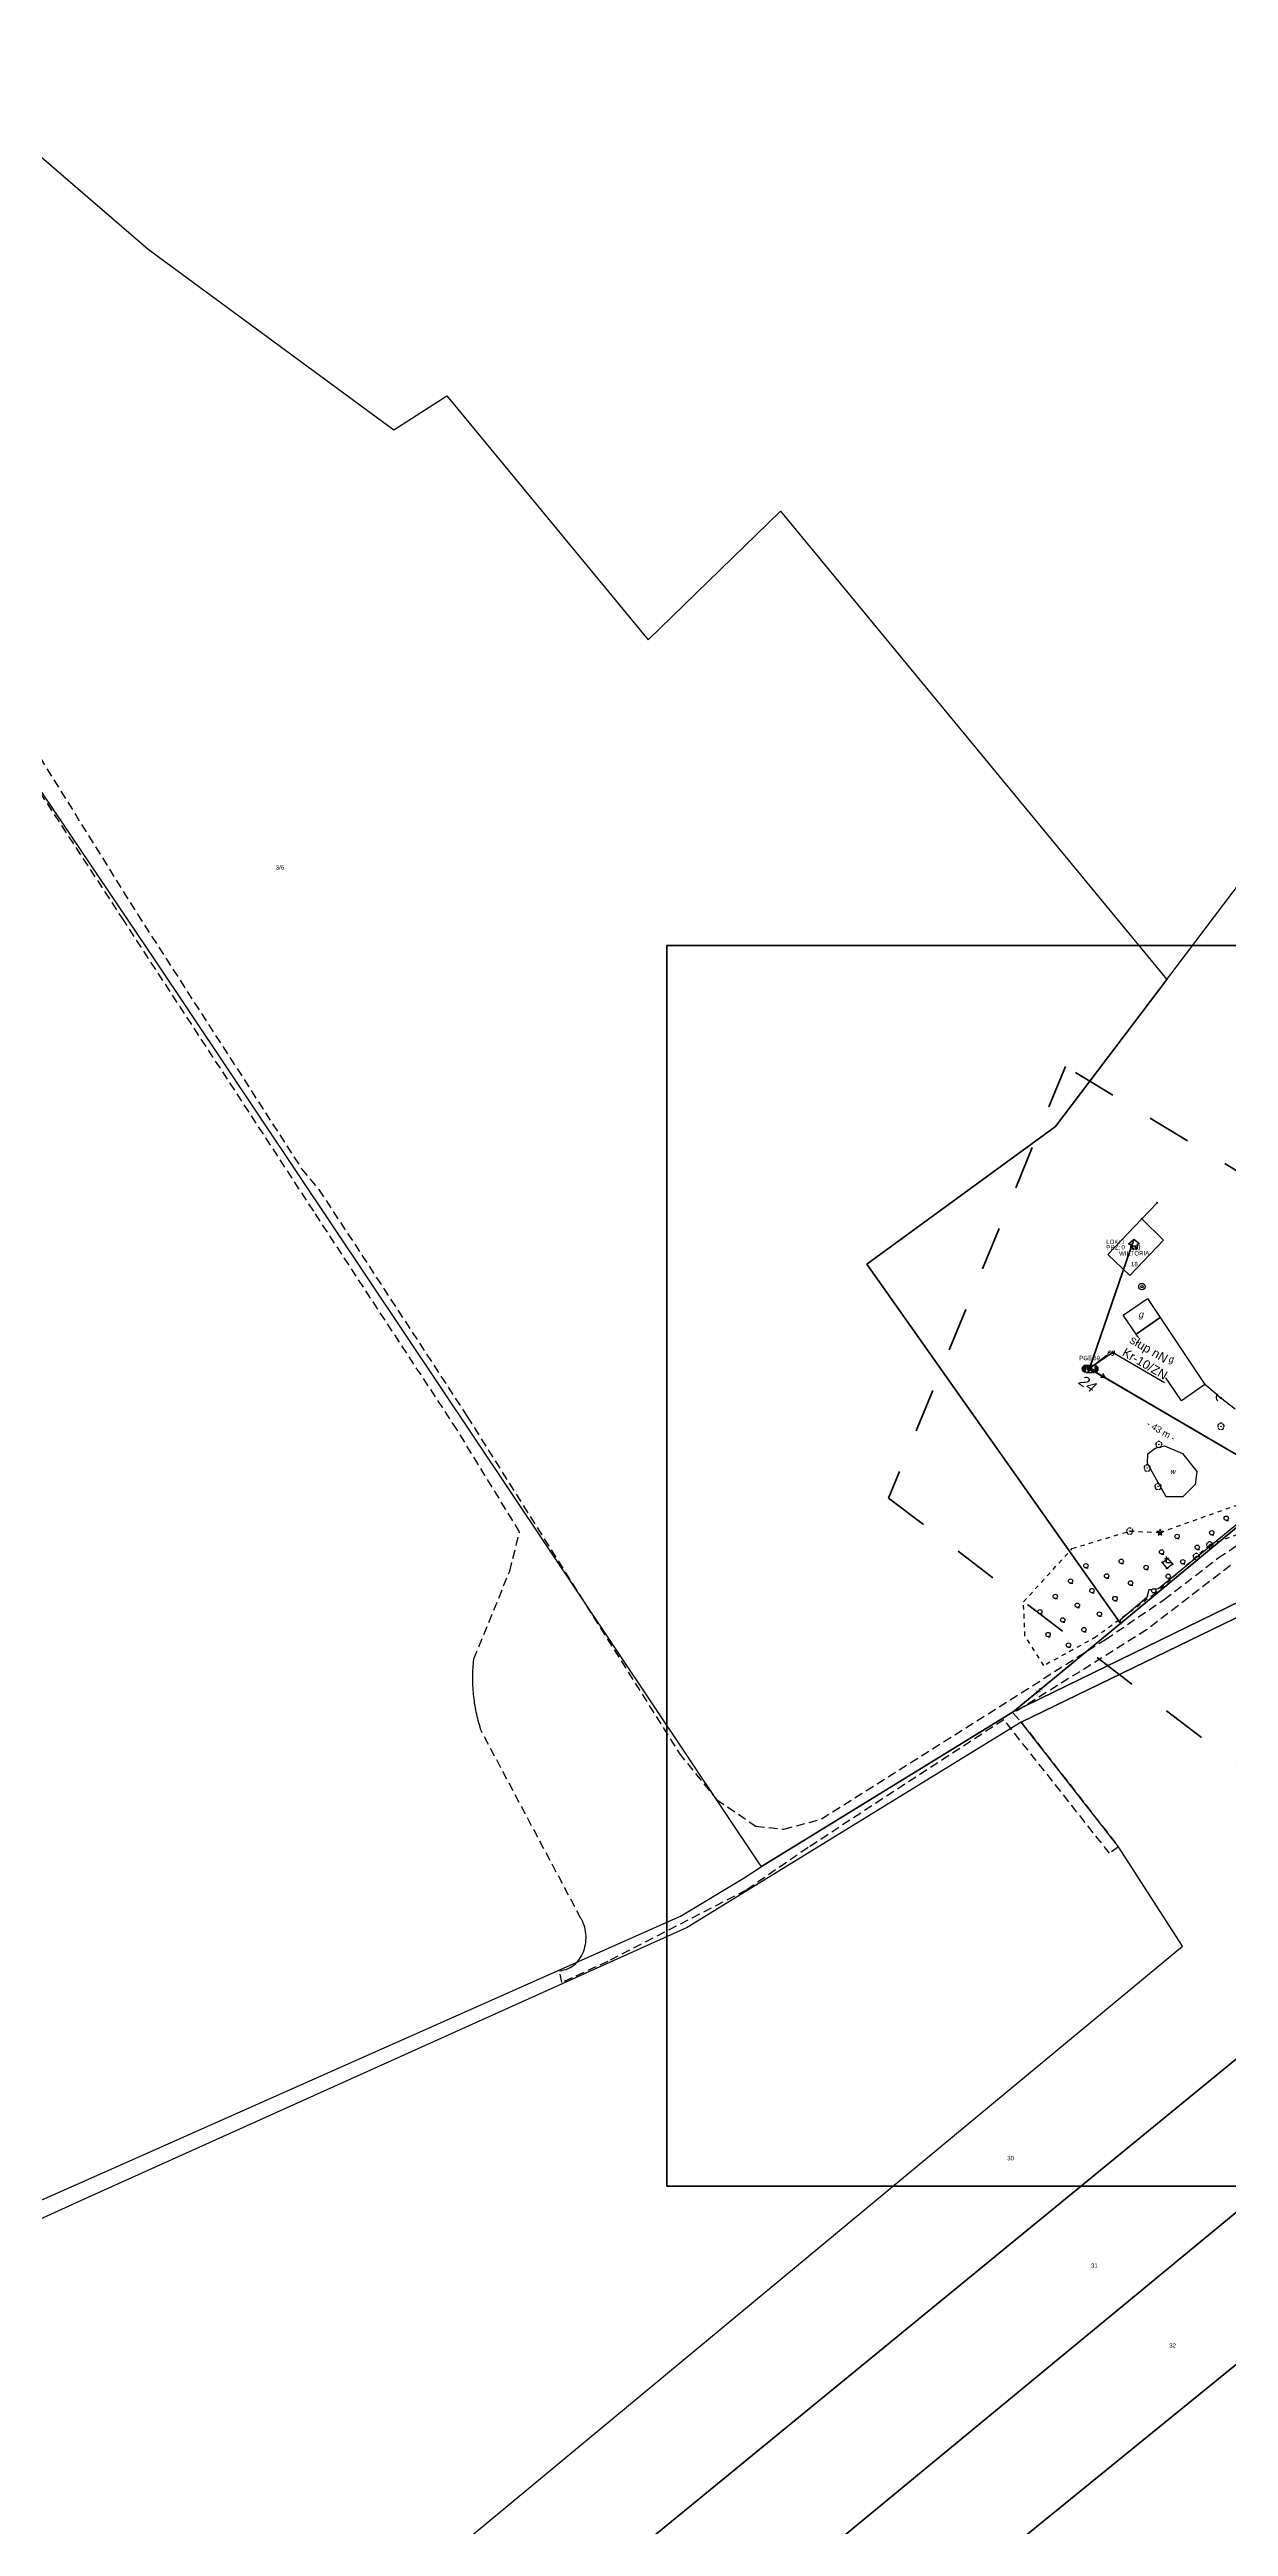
# Model space of a CAD drawing. Header units: metres. Extents: x 7542702 to 7555152, y 5804026 to 5815503.
# Drawn here: x 7546515 to 7546785, y 5807100 to 5807666 of the extents above; entities that cross this region are included whole.
import ezdxf
from ezdxf import colors
from ezdxf.entities.mleader import LeaderData, LeaderLine
from ezdxf.enums import TextEntityAlignment as Align
from ezdxf.math import Vec2, Vec3

# ---------------------------------------------------------------- set-up
doc = ezdxf.new("R2010")
doc.units = ezdxf.units.M
for name, pattern in [('4001', [0]), ('4002', [2, 1, -1]), ('4003', [3, 2, -1])]:
    doc.linetypes.add(name, pattern=pattern)
doc.layers.add('!tele', color=30, linetype='Continuous', lineweight=50, plot=False)
for name, color, linetype, lineweight in [('!trafo', 6, '4002', 50), ('_KABEL_ABONENCKI_NAPOWIETRZNY', 104, 'Continuous', 50), ('_numery slupow etap 4 cz. 2', 7, 'Continuous', 40), ('_PA_OPCJONALNE', 1, 'Continuous', 30), ('_SIEC_NAPOWIETRZNA', 5, 'Continuous', 50), ('_SLUP_DZIERZAWIONY_ENERGETYCZNY', 1, 'Continuous', 30)]:
    doc.layers.add(name, color=color, linetype=linetype, lineweight=lineweight)
for name, color, linetype in [('_MM opisy', 7, 'Continuous'), ('_MM slupy', 5, 'Continuous'), ('Budynki', 7, 'Continuous'), ('Cmentarze_i_pomniki', 184, 'Continuous'), ('Drogi', 135, 'Continuous'), ('Dzialki', 165, 'Continuous'), ('Linie_napowietrzne', 184, 'Continuous'), ('makro-numeracja-punktow', 7, 'Continuous'), ('Ogrodzenia', 184, 'Continuous'), ('Roslinnosc', 104, 'Continuous'), ('Uz_Energia', 1, 'Continuous'), ('Wody', 184, 'Continuous')]:
    doc.layers.add(name, color=color, linetype=linetype)
doc.layers.add('DIM', color=7, linetype='Continuous', plot=False)
doc.styles.add('DYN_DIM', font='arial.ttf')
doc.styles.add('GeodText', font='romans.shx', dxfattribs={"oblique": 14.323945})
doc.styles.get("Standard").update_dxf_attribs({"font": 'arial.ttf'})
doc.dimstyles.new('opis linie', dxfattribs={"dimtxt": 1.5, "dimasz": 0.18, "dimexe": 0.18, "dimexo": 0.0625, "dimgap": 2.5, "dimtad": 4, "dimdec": 0, "dimzin": 0, "dimdsep": 46, "dimtxsty": 'Standard', "dimcen": 0.09, "dimse1": 1, "dimse2": 1, "dimsd1": 1, "dimsd2": 1, "dimclrt": 256, "dimadec": 0, "dimazin": 0, "dimtfac": 1, "dimtdec": 0, "dimtofl": 0, "dimtmove": 0, "dimatfit": 3, "dimfxl": 1, "dimtfill": 1, "dimtolj": 1, "dimtzin": 0, "dimarcsym": 0})
doc.dimstyles.get("Standard").update_dxf_attribs({"dimtxt": 0.18, "dimasz": 0.18, "dimexe": 0.18, "dimexo": 0.0625, "dimgap": 0.09, "dimtad": 0, "dimtih": 1, "dimtoh": 1, "dimdec": 4, "dimzin": 0, "dimdsep": 46, "dimtxsty": 'Standard', "dimcen": 0.09, "dimadec": 0, "dimazin": 0, "dimtfac": 1, "dimtdec": 4, "dimtofl": 0, "dimtmove": 0, "dimatfit": 3, "dimfxl": 1, "dimtolj": 1, "dimtzin": 0, "dimarcsym": 0})

# ---------------------------------------------------------------- blocks, each defined once
blk = doc.blocks.new('1281')
at = {"layer": 'Ogrodzenia', "color": 184, "linetype": 'Continuous'}
for radius in [0.16, 0.24, 0.08]:
    blk.add_circle((0, 0), radius, dxfattribs=at)
blk = doc.blocks.new('1371')
at = {"layer": 'Cmentarze_i_pomniki', "color": 184, "linetype": 'Continuous'}
for p, q in [((-1, 2), (1, 2)), ((0, 0), (0, 3)), ((2, 0), (0, 0))]:
    blk.add_line(p, q, dxfattribs=at)
blk = doc.blocks.new('2284')
at = {"layer": 'Ogrodzenia', "color": 184, "linetype": 'Continuous'}
blk.add_line((0, 0), (0, 1), dxfattribs=at)
blk = doc.blocks.new('1284')
at = {"layer": 'Ogrodzenia', "color": 184, "linetype": 'Continuous'}
blk.add_arc((0, 2), 2, 270, 0, dxfattribs=at)
blk = doc.blocks.new('1422')
at = {"layer": 'Roslinnosc', "color": 104, "linetype": 'Continuous'}
blk.add_circle((0, 0), 0.1, dxfattribs=at)
for centre, start, end in [((-0.71, 0.23), 102.5, 221.75), ((0, 0.75), 30.19, 149.77), ((0.71, 0.23), 318.3, 77.49), ((-0.44, -0.61), 174.33, 293.45), ((0.44, -0.61), 246.24, 5.74)]:
    blk.add_arc(centre, 0.75, start, end, dxfattribs=at)
blk = doc.blocks.new('1434')
at = {"layer": 'Roslinnosc', "color": 104, "linetype": 'Continuous'}
blk.add_line((0, -1), (1, -1), dxfattribs=at)
blk.add_circle((0, 0), 1, dxfattribs=at)
blk = doc.blocks.new('1412')
at = {"layer": 'Roslinnosc', "color": 104, "linetype": 'Continuous'}
for p, q in [((-0.33, 0.47), (-1.43, 0.47)), ((-1.43, 0.47), (-0.55, -0.17)), ((0, 1.5), (-0.33, 0.47)), ((0.33, 0.47), (0, 1.5)), ((1.43, 0.47), (0.33, 0.47)), ((0.55, -0.17), (1.43, 0.47)), ((-0.55, -0.17), (-0.88, -1.21)), ((-0.88, -1.21), (0, -0.57)), ((0, -0.57), (0.88, -1.21)), ((0.88, -1.21), (0.55, -0.17))]:
    blk.add_line(p, q, dxfattribs=at)
blk.add_circle((0, 0), 0.1, dxfattribs=at)
blk = doc.blocks.new('2361')
at = {"layer": 'Linie_napowietrzne', "color": 184, "linetype": 'Continuous'}
for p, q in [((0, 0.66), (0, 1)), ((0, 0.33), (0, 0.6)), ((0, 0), (0, 0.3))]:
    blk.add_line(p, q, dxfattribs=at)
blk = doc.blocks.new('1361')
at = {"layer": 'Linie_napowietrzne', "color": 184, "linetype": 'Continuous'}
blk.add_circle((0, 0), 0.5, dxfattribs=at)
blk = doc.blocks.new('1366')
at = {"layer": 'Linie_napowietrzne', "color": 184, "linetype": 'Continuous'}
for p, q in [((-1, 4.8), (0, 6.5)), ((0, 1), (0, 11)), ((1, 4.8), (0, 6.5))]:
    blk.add_line(p, q, dxfattribs=at)
blk = doc.blocks.new('1651')
at = {"layer": 'Wody', "color": 184, "linetype": 'Continuous'}
for radius in [1.5, 0.5]:
    blk.add_circle((0, 0), radius, dxfattribs=at)
blk = doc.blocks.new('ADRES')
for points in [[(0.79, -2.15), (0.79, -2.15), (0.79, -0.99), (1.24, -0.99), (0, 0), (-1.24, -0.99), (-0.79, -0.99), (-0.79, -2.15), (0.79, -2.15), (0.79, -2.15)], [(-0.31, -2.15), (-0.31, -1.4), (0.31, -1.4), (0.31, -2.15)]]:
    blk.add_lwpolyline(points)
at = {"color": 212, "insert": (-3.15, -0.43), "char_height": 1, "width": 1e-16, "attachment_point": 6}
blk.add_mtext('LOK:  ', dxfattribs=at)
at = {"color": 4, "insert": (-3.15, -1.72), "char_height": 1, "width": 1e-16, "attachment_point": 6}
blk.add_mtext('PRZ: ', dxfattribs=at)
at = {"color": 7}
for tag, flags, p in [('ID_OBSZARU', 13, (29.07, 23.06)), ('WOJEWODZTWO', 13, (23.29, 19.95)), ('POWIAT', 13, (29.07, 18.51)), ('GMINA', 13, (29.07, 16.8)), ('TERC', 13, (29.07, 15.22)), ('SIMC', 13, (29.07, 13.42)), ('ULIC', 13, (29.07, 11.76)), ('SZEROKOSC_GEOGRAFICZNA', 13, (18.71, 10.18)), ('KATEGORIA_STAWKI_JEDNOSTKOWEJ_100', 13, (29.07, 4.77)), ('DLUGOSC_GEOGRAFICZNA', 13, (29.07, 8.25)), ('KWOTA_STAWKI_JEDNOSTKOWEJ_100', 13, (29.07, 2.89)), ('DOFINANSOWANIE_95', 13, (29.07, 0.87)), ('NR_PORZADKOWY', 12, (0, -6.09)), ('MIEJSCOWOSC', 12, (0, -3.65)), ('ULICA', 12, (0, -4.88))]:
    blk.add_attdef(tag, text='', height=1, dxfattribs=dict(at, flags=flags)).set_placement(p, align=Align.CENTER)
at = {"color": 1}
for tag, flags, p in [('ID_PA', 5, (29.07, 21.57)), ('RODZAJ_OBIEKTU', 5, (29.07, 6.63)), ('ZAPAS', 13, (29.07, -2.62))]:
    blk.add_attdef(tag, text='', height=1, dxfattribs=dict(at, flags=flags)).set_placement(p, align=Align.CENTER)
at = {"color": 212, "flags": 12}
blk.add_attdef('LICZBA_LOKALI', text='', height=1, dxfattribs=at).set_placement((-2.88, -0.43), align=Align.MIDDLE_LEFT)
at = {"color": 150, "flags": 12}
for tag, p in [('MUFA', (1.78, -0.93)), ('NUMER_WLOKNA', (1.86, -2.2))]:
    blk.add_attdef(tag, p, '', height=1, dxfattribs=at)
at = {"color": 7, "style": 'DYN_DIM', "flags": 13}
blk.add_attdef('ODC_FUNKCJONALNY', text='', height=1, dxfattribs=at).set_placement((29.07, -1.01), align=Align.CENTER)
at = {"color": 4, "flags": 12}
blk.add_attdef('LICZBA_SED_W_DANYM_PA', text='', height=1, dxfattribs=at).set_placement((-2.88, -1.72), align=Align.MIDDLE_LEFT)
blk = doc.blocks.new('SLUP_DZIERZAWIONY')
h = blk.add_hatch(color=256)
h.dxf.hatch_style = 1
h.paths.add_polyline_path([(0.53, 0, 1), (-0.53, 0, 1)])
at = {"lineweight": 30}
blk.add_circle((0, 0), 0.527, dxfattribs=at)
at = {"color": 7, "flags": 12}
blk.add_attdef('WLASCICIEL', text='', height=1, dxfattribs=at).set_placement((0.63, 1.89), align=Align.RIGHT)
at = {"color": 7, "style": 'DYN_DIM', "flags": 13}
blk.add_attdef('ODC_FUNKCJONALNY', text='', height=1, dxfattribs=at).set_placement((0.36, 3.33), align=Align.CENTER)
at = {"color": 7, "flags": 12}
blk.add_attdef('SLUP_NUMER', (0.87, 1.89), '', height=1, dxfattribs=at)
blk.add_attdef('TYP', text='', height=1, dxfattribs=at).set_placement((0, -2.82), align=Align.CENTER)
blk = doc.blocks.new('R')
at = {"layer": '_MM slupy', "transparency": 33554687}
h = blk.add_hatch(color=256, dxfattribs=at)
h.dxf.hatch_style = 1
h.paths.add_polyline_path([(-0.93, -0.86), (-0.93, 0.86, 1)])
h = blk.add_hatch(color=256, dxfattribs=at)
h.dxf.hatch_style = 1
h.paths.add_polyline_path([(0.93, 0.86), (0.93, -0.86, 1)])
at = {"layer": '_MM slupy'}
for points in [[(-0.93, 0.86), (0.93, 0.86)], [(-0.93, -0.86), (0.93, -0.86)]]:
    blk.add_lwpolyline(points, dxfattribs=at)
for centre in [(-0.93, 0), (0.93, 0)]:
    blk.add_circle(centre, 0.857, dxfattribs=at)
blk = doc.blocks.new('*D210')
at = {"layer": 'Defpoints', "color": 0}
for p in [(7546753, 5807364.54), (7546789.42, 5807342.34), (7546789.8, 5807342.99)]:
    blk.add_point(p, dxfattribs=at)
at = {"layer": 'DIM', "insert": (7546769.37, 5807350.3), "char_height": 1.5, "attachment_point": 5, "rotation": 329.6509, "bg_fill": 3, "box_fill_scale": 1.1, "bg_fill_color": 9, "bg_fill_true_color": 13158600, "bg_fill_transparency": 0}
blk.add_mtext('\\A1;- 43 m -', dxfattribs=at)

msp = doc.modelspace()

# ---------------------------------------------------------------- linework, layer by layer
at = {"layer": '!tele', "elevation": 128.39}
msp.add_lwpolyline([(7546753, 5807364.54), (7546789.8, 5807342.99), (7546826.37, 5807322.07), (7546858.1, 5807303.47), (7546890.33, 5807282.98), (7546919.55, 5807253.69), (7546951.96, 5807219.03), (7546982.28, 5807186.48), (7547015.93, 5807152.6), (7547051.12, 5807122.23), (7547086.27, 5807093.58), (7547120.66, 5807066), (7547158.85, 5807035.02), (7547173.19, 5807009.18), (7547193.07, 5806974.33), (7547210.83, 5806943.6), (7547227.68, 5806914.28), (7547251.74, 5806872.22), (7547276.64, 5806829.05), (7547299.32, 5806789.72), (7547299.32, 5806789.68)], dxfattribs=at)
at = {"layer": '!trafo', "ltscale": 10}
msp.add_lwpolyline([(7546747.54, 5807433.55), (7546707.13, 5807334.94), (7547051.46, 5807071.49), (7547150.64, 5807000.95), (7547259.86, 5806782.01), (7547244.22, 5806581.99), (7547760.47, 5806214.35), (7547791.76, 5806291.46), (7547331.38, 5806646.8), (7547319.09, 5806843.46), (7547208.46, 5807050.19), (7546929.11, 5807322.84)], close=True, dxfattribs=at)
at = {"layer": '_KABEL_ABONENCKI_NAPOWIETRZNY'}
msp.add_lwpolyline([(7546763.18, 5807393.98), (7546753, 5807364.54), (7546789.8, 5807342.99), (7546826.37, 5807322.07)], dxfattribs=at)
at = {"layer": '_SIEC_NAPOWIETRZNA'}
msp.add_lwpolyline([(7547210.83, 5806943.6), (7547193.07, 5806974.33), (7547173.19, 5807009.18), (7547158.85, 5807035.02), (7547120.66, 5807066), (7547086.27, 5807093.58), (7547051.12, 5807122.23), (7547015.93, 5807152.6), (7546982.28, 5807186.48), (7546951.96, 5807219.03), (7546919.55, 5807253.69), (7546890.33, 5807282.98), (7546858.1, 5807303.47), (7546826.37, 5807322.07), (7546789.8, 5807342.99), (7546752.39, 5807364.83)], dxfattribs=at)
at = {"layer": 'Budynki', "color": 7, "linetype": '4001'}
for points in [[(7546765.02, 5807398.76, 128.25), (7546769.93, 5807393.84, 129.01), (7546762.24, 5807385.78, 129.58), (7546757.21, 5807390.58, 128.25), (7546765.02, 5807398.76, 128.25)], [(7546766.25, 5807380.55, 129.66), (7546769.16, 5807376.17, 129.52), (7546763.67, 5807372.39, 131.32), (7546760.69, 5807376.72, 129.66), (7546766.25, 5807380.55, 129.66)], [(7546779.41, 5807360.87, 129.19), (7546774.09, 5807357.16, 128.49), (7546763.67, 5807372.39, 131.32), (7546769.16, 5807376.17, 129.52), (7546779.41, 5807360.87, 129.19)]]:
    msp.add_polyline3d(points, dxfattribs=at)
at = {"layer": 'Drogi', "color": 8, "linetype": '4003'}
for p, q in [((7546532.39, 5807466.83, 127.57), (7546474.54, 5807555.26, 127.12)), ((7546508.44, 5807511.76, 127.32), (7546535.44, 5807468.35, 127.62)), ((7546575.73, 5807400.46, 128.15), (7546532.39, 5807466.83, 127.57)), ((7546535.44, 5807468.35, 127.62), (7546572.96, 5807410.19, 128.2)), ((7546572.96, 5807410.19, 128.2), (7546576.91, 5807405.46, 128.18)), ((7546576.91, 5807405.46, 128.18), (7546610.82, 5807353.58, 128.43)), ((7546608.5, 5807350.51, 128.46), (7546575.73, 5807400.46, 128.15)), ((7546610.82, 5807353.58, 128.43), (7546659.25, 5807276.64, 128.49)), ((7546622.79, 5807327.21, 128.47), (7546608.5, 5807350.51, 128.46)), ((7546620.52, 5807318.24, 128.57), (7546622.79, 5807327.21, 128.47)), ((7546782.42, 5807321.25, 129.89), (7546791.08, 5807327.02, 129.91)), ((7546770.12, 5807311.77, 129.82), (7546782.42, 5807321.25, 129.89)), ((7546612.35, 5807298.2, 128.77), (7546620.52, 5807318.24, 128.57)), ((7546785.24, 5807319.5, 129.91), (7546766.06, 5807304.8, 129.89)), ((7546756.72, 5807302.65, 129.73), (7546770.12, 5807311.77, 129.82)), ((7546691.8, 5807261.61, 128.93), (7546756.72, 5807302.65, 129.73)), ((7546766.06, 5807304.8, 129.89), (7546735.56, 5807285.75, 129.29)), ((7546612.19, 5807296.57), (7546612.23, 5807297.06)), ((7546612.23, 5807297.06), (7546612.28, 5807297.56)), ((7546612.28, 5807297.56), (7546612.33, 5807298.06)), ((7546612.33, 5807298.06), (7546612.35, 5807298.2, 128.77)), ((7546612.08, 5807293.57), (7546612.09, 5807294.07)), ((7546612.09, 5807293.07), (7546612.08, 5807293.57)), ((7546612.09, 5807294.57), (7546612.11, 5807295.07)), ((7546612.09, 5807294.07), (7546612.09, 5807294.57)), ((7546612.1, 5807292.57), (7546612.09, 5807293.07)), ((7546612.12, 5807292.07), (7546612.1, 5807292.57)), ((7546612.11, 5807295.07), (7546612.13, 5807295.57)), ((7546612.15, 5807291.57), (7546612.12, 5807292.07)), ((7546612.13, 5807295.57), (7546612.16, 5807296.07)), ((7546612.18, 5807291.07), (7546612.15, 5807291.57)), ((7546612.16, 5807296.07), (7546612.19, 5807296.57)), ((7546612.22, 5807290.57), (7546612.18, 5807291.07)), ((7546612.26, 5807290.07), (7546612.22, 5807290.57)), ((7546612.31, 5807289.58), (7546612.26, 5807290.07)), ((7546612.37, 5807289.08, 128.77), (7546612.31, 5807289.58)), ((7546612.38, 5807288.98), (7546612.37, 5807289.08, 128.77)), ((7546612.45, 5807288.48), (7546612.38, 5807288.98)), ((7546612.52, 5807287.99), (7546612.45, 5807288.48)), ((7546612.6, 5807287.5), (7546612.52, 5807287.99)), ((7546612.68, 5807287), (7546612.6, 5807287.5)), ((7546612.78, 5807286.51), (7546612.68, 5807287)), ((7546612.88, 5807286.02), (7546612.78, 5807286.51)), ((7546612.98, 5807285.53), (7546612.88, 5807286.02)), ((7546735.56, 5807285.75, 129.29), (7546737.44, 5807283.73, 129.37)), ((7546613.09, 5807285.04), (7546612.98, 5807285.53)), ((7546613.21, 5807284.56), (7546613.09, 5807285.04)), ((7546613.33, 5807284.08), (7546613.21, 5807284.56)), ((7546613.46, 5807283.59), (7546613.33, 5807284.08)), ((7546613.6, 5807283.11), (7546613.46, 5807283.59)), ((7546613.74, 5807282.63), (7546613.6, 5807283.11)), ((7546613.89, 5807282.16), (7546613.74, 5807282.63)), ((7546614.05, 5807281.68, 128.97), (7546613.89, 5807282.16)), ((7546636.81, 5807238.89, 129.47), (7546614.05, 5807281.68, 128.97)), ((7546733.46, 5807284.3, 129.2), (7546688.72, 5807255.08, 128.91)), ((7546757.62, 5807253.78, 129.77), (7546733.46, 5807284.3, 129.2)), ((7546737.44, 5807283.73, 129.37), (7546759.66, 5807255.25, 129.87)), ((7546659.25, 5807276.64, 128.49), (7546667.81, 5807266.03, 128.7)), ((7546667.81, 5807266.03, 128.7), (7546676.78, 5807259.98, 128.91)), ((7546676.78, 5807259.98, 128.91), (7546683.16, 5807259.26, 128.95)), ((7546683.16, 5807259.26, 128.95), (7546691.8, 5807261.61, 128.93)), ((7546688.72, 5807255.08, 128.91), (7546674.58, 5807245.34, 129.17)), ((7546759.66, 5807255.25, 129.87), (7546757.62, 5807253.78, 129.77)), ((7546674.58, 5807245.34, 129.17), (7546642.94, 5807229.06, 129.47)), ((7546636.9, 5807238.72), (7546636.81, 5807238.89, 129.47)), ((7546637.13, 5807238.28), (7546636.9, 5807238.72)), ((7546637.33, 5807237.82), (7546637.13, 5807238.28)), ((7546637.51, 5807237.35), (7546637.33, 5807237.82)), ((7546637.66, 5807236.87), (7546637.51, 5807237.35)), ((7546637.78, 5807236.39), (7546637.66, 5807236.87)), ((7546637.87, 5807235.9), (7546637.78, 5807236.39)), ((7546637.93, 5807235.4), (7546637.87, 5807235.9)), ((7546637.97, 5807234.9), (7546637.93, 5807235.4)), ((7546637.98, 5807234.4), (7546637.97, 5807234.9)), ((7546642.94, 5807229.06, 129.47), (7546632.45, 5807224.22, 129.5)), ((7546635.8, 5807228.73, 129.47), (7546636.12, 5807229.12)), ((7546636.12, 5807229.12), (7546636.42, 5807229.52)), ((7546636.42, 5807229.52), (7546636.69, 5807229.94)), ((7546636.69, 5807229.94), (7546636.94, 5807230.37)), ((7546636.94, 5807230.37), (7546637.16, 5807230.82)), ((7546637.16, 5807230.82), (7546637.36, 5807231.28)), ((7546637.36, 5807231.28), (7546637.53, 5807231.75)), ((7546637.53, 5807231.75), (7546637.59, 5807231.94, 129.57)), ((7546637.59, 5807231.94, 129.57), (7546637.72, 5807232.42)), ((7546637.72, 5807232.42), (7546637.83, 5807232.91)), ((7546637.83, 5807232.91), (7546637.91, 5807233.4)), ((7546637.91, 5807233.4), (7546637.96, 5807233.9)), ((7546637.96, 5807233.9), (7546637.98, 5807234.4)), ((7546631.94, 5807226.93, 129.47), (7546632.44, 5807227)), ((7546632.45, 5807224.22, 129.5), (7546631.94, 5807226.93, 129.47)), ((7546632.44, 5807227), (7546632.92, 5807227.11)), ((7546632.92, 5807227.11), (7546633.4, 5807227.25)), ((7546633.4, 5807227.25), (7546633.87, 5807227.43)), ((7546633.87, 5807227.43), (7546634.32, 5807227.65)), ((7546634.32, 5807227.65), (7546634.75, 5807227.9)), ((7546634.75, 5807227.9), (7546635.16, 5807228.18)), ((7546635.16, 5807228.18), (7546635.55, 5807228.5)), ((7546635.55, 5807228.5), (7546635.8, 5807228.73, 129.47))]:
    msp.add_line(p, q, dxfattribs=at)
at = {"layer": 'Dzialki'}
for p, q in [((7546484.86, 5807665.88), (7546537.88, 5807620.3)), ((7546537.88, 5807620.3), (7546594.03, 5807578.99)), ((7546539.48, 5807457.83), (7546436.77, 5807610.04)), ((7546594.03, 5807578.99), (7546606.13, 5807586.77)), ((7546606.13, 5807586.77), (7546652.15, 5807531)), ((7546652.15, 5807531), (7546682.4, 5807560.4)), ((7546682.4, 5807560.4), (7546770.68, 5807453.42)), ((7546770.68, 5807453.42), (7546797.91, 5807489.44)), ((7546677.5, 5807251.61), (7546539.48, 5807457.83)), ((7546745.25, 5807419.79), (7546770.68, 5807453.42)), ((7546770.68, 5807453.42), (7546745.25, 5807419.79)), ((7546702.18, 5807388.4), (7546745.25, 5807419.79)), ((7546745.25, 5807419.79), (7546702.18, 5807388.4)), ((7546748.25, 5807323.07), (7546702.18, 5807388.4)), ((7546702.18, 5807388.4), (7546748.25, 5807323.07)), ((7546760.08, 5807306.31), (7546805.48, 5807343.78)), ((7546805.48, 5807343.78), (7546760.08, 5807306.31)), ((7546760.08, 5807306.31), (7546748.25, 5807323.07)), ((7546748.25, 5807323.07), (7546760.08, 5807306.31)), ((7546735.59, 5807286.1), (7546787.63, 5807311.43)), ((7546787.63, 5807311.43), (7546735.59, 5807286.1)), ((7546788.6, 5807308.57), (7546737.44, 5807283.73)), ((7546737.44, 5807283.73), (7546788.6, 5807308.57)), ((7546735.59, 5807286.1), (7546760.08, 5807306.31)), ((7546760.08, 5807306.31), (7546735.59, 5807286.1)), ((7546597.01, 5807051.62), (7546888.43, 5807290.24)), ((7546888.43, 5807290.24), (7546597.01, 5807051.62)), ((7546678.1, 5807250.72), (7546735.59, 5807286.1)), ((7546735.59, 5807286.1), (7546678.1, 5807250.72)), ((7546737.44, 5807283.73), (7546661.12, 5807236.81)), ((7546759.66, 5807255.25), (7546737.44, 5807283.73)), ((7546613.22, 5807028.9), (7546911.1, 5807274.43)), ((7546911.1, 5807274.43), (7546613.22, 5807028.9)), ((7546930.93, 5807254.35), (7546628, 5807008.16)), ((7546628, 5807008.16), (7546930.93, 5807254.35)), ((7546774.27, 5807232.54), (7546759.66, 5807255.25)), ((7546659.56, 5807239.37), (7546673.87, 5807248.05)), ((7546673.87, 5807248.05), (7546678.1, 5807250.72)), ((7546678.1, 5807250.72), (7546677.5, 5807251.61)), ((7546661.12, 5807236.81), (7546524.12, 5807175.15)), ((7546527.53, 5807180.79), (7546659.56, 5807239.37)), ((7546704.36, 5807174.61), (7546774.27, 5807232.54)), ((7546303.69, 5807081.26), (7546527.53, 5807180.79)), ((7546524.12, 5807175.15), (7546509.58, 5807168.5)), ((7546581.74, 5807073.01), (7546704.36, 5807174.61))]:
    msp.add_line(p, q, dxfattribs=at)
at = {"layer": 'Ogrodzenia', "color": 184, "linetype": '4001'}
for p, q in [((7546768.52, 5807402.39, 128.65), (7546765.02, 5807398.76, 128.25)), ((7546782.18, 5807358.52, 129.33), (7546779.41, 5807360.87, 129.19)), ((7546783.03, 5807357.83, 129.29), (7546786.36, 5807355.3, 129.32)), ((7546769.71, 5807320.24), (7546770.95, 5807321.14)), ((7546770.75, 5807318.85), (7546769.71, 5807320.24)), ((7546771.98, 5807319.83), (7546770.75, 5807318.85)), ((7546770.95, 5807321.14), (7546771.98, 5807319.83))]:
    msp.add_line(p, q, dxfattribs=at)
at = {"layer": 'Roslinnosc', "color": 104, "linetype": '4002'}
msp.add_polyline3d([(7546742.61, 5807296.65, 129.74), (7546738.28, 5807303.45, 129.97), (7546737.95, 5807311.22, 130.29), (7546749.08, 5807323.41, 129.37), (7546762.24, 5807327.39, 128.96), (7546769.16, 5807327.07, 129.07), (7546794.01, 5807335.93, 129.17), (7546795.6, 5807331.99, 128.97), (7546792.91, 5807329.9, 129.26), (7546790.56, 5807328.04, 129.09), (7546780.5, 5807324.21, 129.12), (7546777.47, 5807321.59, 128.88), (7546767.86, 5807312.98, 129.85), (7546754.52, 5807303.2, 129.77), (7546742.61, 5807296.65, 129.74)], dxfattribs=at)
at = {"layer": 'Uz_Energia', "color": 1, "linetype": '4001'}
for p, q in [((7546795.43, 5807336.15, 128.5), (7546768.82, 5807314.2, 129)), ((7546766.63, 5807313.97), (7546766.15, 5807312.2)), ((7546768.82, 5807314.2, 129), (7546766.63, 5807313.97)), ((7546766.15, 5807312.2), (7546760.04, 5807307, 128.9)), ((7546760.04, 5807307, 128.9), (7546760.16, 5807306.12))]:
    msp.add_line(p, q, dxfattribs=at)
at = {"layer": 'Wody', "color": 184, "linetype": '4001'}
msp.add_polyline3d([(7546774.34, 5807335.18, 128.72), (7546770.57, 5807335.21, 128.69), (7546766.25, 5807342.8, 128.52), (7546766.39, 5807345.07, 128.24), (7546768.07, 5807346.35, 128.43), (7546770.21, 5807346.89, 127.79), (7546774.31, 5807345.14, 128.37), (7546777.58, 5807340.98, 128.55), (7546777.16, 5807338.04, 128.67), (7546774.34, 5807335.18, 128.72)], dxfattribs=at)

# ---------------------------------------------------------------- block references
at = {"layer": '_PA_OPCJONALNE'}
ref = msp.add_blockref('ADRES', (7546763.18, 5807393.98), dxfattribs=dict(at, rotation=1))
ref.add_attrib('MIEJSCOWOSC', 'WIKTORIA', dxfattribs={"layer": '0', "color": 7, "height": 1, "rotation": 1, "flags": 12}).set_placement((7546763.25, 5807390.34), align=Align.CENTER)
ref.add_attrib('NR_PORZADKOWY', '18', dxfattribs={"layer": '0', "color": 7, "height": 1, "rotation": 1, "flags": 12}).set_placement((7546763.29, 5807387.9), align=Align.CENTER)
ref.add_attrib('LICZBA_LOKALI', '1', (7546760.32, 5807393.03), dxfattribs={"layer": '0', "color": 212, "height": 1, "rotation": 1, "flags": 12})
ref.add_attrib('LICZBA_SED_W_DANYM_PA', '0', (7546760.34, 5807391.74), dxfattribs={"layer": '0', "color": 4, "height": 1, "rotation": 1, "flags": 12})
at = {"layer": '_SLUP_DZIERZAWIONY_ENERGETYCZNY'}
msp.add_blockref('SLUP_DZIERZAWIONY', (7546753, 5807364.54, 128.39), dxfattribs=at).add_auto_attribs({'WLASCICIEL': 'PGE', 'SLUP_NUMER': '69'})
at = {"layer": 'Cmentarze_i_pomniki', "color": 184, "xscale": 0.5, "yscale": 0.5, "zscale": 0.5}
msp.add_blockref('1371', (7546770.65, 5807320.11), dxfattribs=at)
at = {"layer": 'Linie_napowietrzne', "color": 184, "xscale": 0.5, "yscale": 0.5, "zscale": 0.5}
for p in [(7546752.39, 5807364.83), (7546752.39, 5807364.83), (7546753.7, 5807364.2), (7546753.7, 5807364.2)]:
    msp.add_blockref('1361', p, dxfattribs=at)
at = {"layer": 'Linie_napowietrzne', "color": 184, "xscale": 0.5, "yscale": 1.453616, "rotation": 244.316353}
msp.add_blockref('2361', (7546752.39, 5807364.83, 128.39), dxfattribs=at)
msp.add_blockref('2361', (7546752.39, 5807364.83, 128.39), dxfattribs=at)
at = {"layer": 'Linie_napowietrzne', "color": 184, "xscale": 0.5, "yscale": 0.5, "zscale": 0.5, "rotation": 239.564289}
for name in ['1361', '1361', '1366', '1366']:
    msp.add_blockref(name, (7546753.7, 5807364.2), dxfattribs=at)
at = {"layer": 'Ogrodzenia', "color": 184, "xscale": 0.5, "yscale": 0.5, "zscale": 0.5}
for p in [(7546765.02, 5807398.76), (7546768.52, 5807402.39), (7546779.41, 5807360.87), (7546782.18, 5807358.52), (7546783.03, 5807357.83), (7546769.71, 5807320.24), (7546769.71, 5807320.24), (7546770.95, 5807321.14), (7546770.95, 5807321.14), (7546771.98, 5807319.83), (7546771.98, 5807319.83), (7546770.75, 5807318.85), (7546770.75, 5807318.85)]:
    msp.add_blockref('1281', p, dxfattribs=at)
at = {"layer": 'Ogrodzenia', "color": 184, "xscale": 0.5, "yscale": 0.5, "zscale": 0.5, "rotation": 230.931527}
msp.add_blockref('1284', (7546782.18, 5807358.52), dxfattribs=at)
at = {"layer": 'Ogrodzenia', "color": 184, "xscale": 0.5, "yscale": 1.094806, "rotation": 230.931527}
msp.add_blockref('2284', (7546782.18, 5807358.52, 129.33), dxfattribs=at)
at = {"layer": 'Roslinnosc', "color": 104, "xscale": 0.5, "yscale": 0.5, "zscale": 0.5}
for name, p in [('1422', (7546768.88, 5807347.18, 128.01)), ('1422', (7546783.06, 5807351.31, 128.54)), ('1422', (7546766.21, 5807341.79, 128.11)), ('1422', (7546768.71, 5807337.59, 127.98)), ('1422', (7546762.24, 5807327.39, 128.96)), ('1412', (7546769.16, 5807327.07, 129.07)), ('1434', (7546773.06, 5807326.18)), ('1434', (7546780.97, 5807327.01)), ('1434', (7546784.28, 5807330.33)), ('1434', (7546752.21, 5807319.47)), ('1434', (7546760.29, 5807320.48)), ('1434', (7546769.51, 5807322.63)), ('1434', (7546774.34, 5807320.38)), ('1422', (7546777.47, 5807321.59, 128.88)), ('1434', (7546777.65, 5807323.7)), ('1422', (7546780.5, 5807324.21, 129.12)), ('1434', (7546748.71, 5807315.96)), ('1434', (7546753.6, 5807313.79)), ('1434', (7546756.95, 5807317.13)), ('1434', (7546762.41, 5807315.53)), ('1434', (7546765.96, 5807319.08)), ('1434', (7546767.71, 5807313.75)), ('1434', (7546771.02, 5807317.07)), ('1434', (7546741.7, 5807308.96)), ('1434', (7546745.2, 5807312.46)), ('1434', (7546750.25, 5807310.44)), ('1434', (7546755.31, 5807308.43)), ('1434', (7546758.86, 5807311.98)), ('1434', (7546743.56, 5807303.75)), ('1434', (7546746.91, 5807307.1)), ('1434', (7546751.76, 5807304.88)), ('1434', (7546748.21, 5807301.33))]:
    msp.add_blockref(name, p, dxfattribs=at)
at = {"layer": 'Wody', "color": 184, "xscale": 0.5, "yscale": 0.5, "zscale": 0.5}
msp.add_blockref('1651', (7546765.02, 5807383.24, 128.79), dxfattribs=at)

# ---------------------------------------------------------------- texts
at = {"layer": 'Budynki', "color": 7, "oblique": 15}
for s, p in [('m', (7546762.79, 5807391.52)), ('g', (7546764.16, 5807376.17)), ('g', (7546770.99, 5807365.92))]:
    msp.add_text(s, height=1.5, rotation=359.97, dxfattribs=at).set_placement(p)
at = {"layer": 'Drogi', "color": 8, "oblique": 15}
msp.add_text('j.z. ', height=1, rotation=32.7656, dxfattribs=at).set_placement((7546740.91, 5807290.12))
at = {"layer": 'Dzialki'}
for s, p in [('3/6', (7546567.06, 5807478.52)), ('30', (7546734.22, 5807183.62)), ('31', (7546753.36, 5807159.07)), ('32', (7546771.24, 5807140.79))]:
    msp.add_text(s, height=1, dxfattribs=at).set_placement(p)
at = {"layer": 'makro-numeracja-punktow', "color": 6, "insert": (7546757, 5807367.54), "char_height": 1, "attachment_point": 7, "line_spacing_factor": 0.8, "style": 'GeodText'}
msp.add_mtext('69', dxfattribs=at)
at = {"layer": 'Uz_Energia', "color": 1, "oblique": 15}
msp.add_text('eN', height=0.9, rotation=39.5185, dxfattribs=at).set_placement((7546780.33, 5807323.11))
at = {"layer": 'Wody', "color": 184, "oblique": 15}
msp.add_text('w', height=1.25, dxfattribs=at).set_placement((7546771.38, 5807340.41))

# ---------------------------------------------------------------- leaders
at = {"layer": 'makro-numeracja-punktow', "color": 6, "has_arrowhead": 0, "annotation_type": 0, "has_hookline": 1, "hookline_direction": 0, "text_width": 1.61}
msp.add_leader([(7546753, 5807364.54), (7546756.82, 5807367.54), (7546757, 5807367.54)], dimstyle='Standard', dxfattribs=at)

# ---------------------------------------------------------------- next in the draw order: leaders
at = {"layer": '_MM opisy'}
ml = msp.add_multileader_mtext('Standard', dxfattribs=at)
ml.set_content('\\pxql;słup nN\\PKr-10/ZN', color=256)
ml.set_leader_properties()
ml.build(insert=Vec2(0, 0))
ml.multileader.update_dxf_attribs({"has_text_frame": 1, "text_left_attachment_type": 5, "text_right_attachment_type": 5, "dogleg_length": 1, "arrow_head_size": 1})
ctx = ml.context
ctx.base_point, ctx.char_height, ctx.arrow_head_size, ctx.landing_gap_size, ctx.plane_origin, ctx.plane_x_axis, ctx.plane_y_axis = Vec3(7546759.22, 5807367.73), 2, 1, 1, Vec3(7546753.76, 5807362.44), Vec3(0.862962, -0.505268), Vec3(0.505268, 0.862962)
ctx.left_attachment, ctx.right_attachment = 5, 5
notes = []
notes.append((ctx, [(0, (1, 1, 0), (7546758.36, 5807368.24), (0.862962, -0.505268), 1, [(0, [(7546753, 5807364.54), (7546758.36, 5807368.24)], 0, [])])]))
ctx.mtext.insert, ctx.mtext.text_direction, ctx.mtext.flow_direction = Vec3(7546763.01, 5807372.23), Vec3(0.862962, -0.505268), 5
ctx.mtext.has_bg_fill, ctx.mtext.bg_color, ctx.mtext.bg_scale_factor, ctx.mtext.bg_transparency, ctx.mtext.use_window_bg_color = 1, -1023410175, 1, 0, 1
for ctx, leaders in notes:
    for number, flags, end, landing, length, lines in leaders:
        leader = LeaderData()
        leader.index, (leader.has_last_leader_line, leader.has_dogleg_vector, leader.attachment_direction) = number, flags
        leader.last_leader_point, leader.dogleg_vector, leader.dogleg_length = Vec3(end), Vec3(landing), length
        for number, points, colour, breaks in lines:
            line = LeaderLine()
            line.index, line.vertices, line.color, line.breaks = number, Vec3.list(points), colors.encode_raw_color(colour), breaks
            leader.lines.append(line)
        ctx.leaders.append(leader)

# ---------------------------------------------------------------- next in the draw order: block references
at = {"layer": '!trafo'}
msp.add_blockref('R', (7546753.18, 5807364.47), dxfattribs=at)

# ---------------------------------------------------------------- next in the draw order: dimensions: what is measured, and where the dimension line sits
at = {"layer": 'DIM'}
dim = msp.add_aligned_dim(p1=(7546753, 5807364.54), p2=(7546789.8, 5807342.99), distance=-0.75, dimstyle='opis linie', override={"dimpost": '- <> m -'}, dxfattribs=at)
dim.commit()
dim.dimension.update_dxf_attribs({"geometry": '*D210', "text_midpoint": (7546769.37, 5807350.3)})

# ---------------------------------------------------------------- next in the draw order: linework, layer by layer
at = {"layer": 'Defpoints', "color": 4, "lineweight": 70}
msp.add_lwpolyline([(7546656.41, 5807461.15), (7547048.92, 5807461.15), (7547048.92, 5807177.75), (7546656.41, 5807177.75)], close=True, dxfattribs=at)

# ---------------------------------------------------------------- next in the draw order: texts
at = {"layer": '_numery slupow etap 4 cz. 2', "oblique": 10}
msp.add_text('24', height=2.5, rotation=324.4981, dxfattribs=at).set_placement((7546750.21, 5807361.23))

doc.saveas('drawing.dxf')
